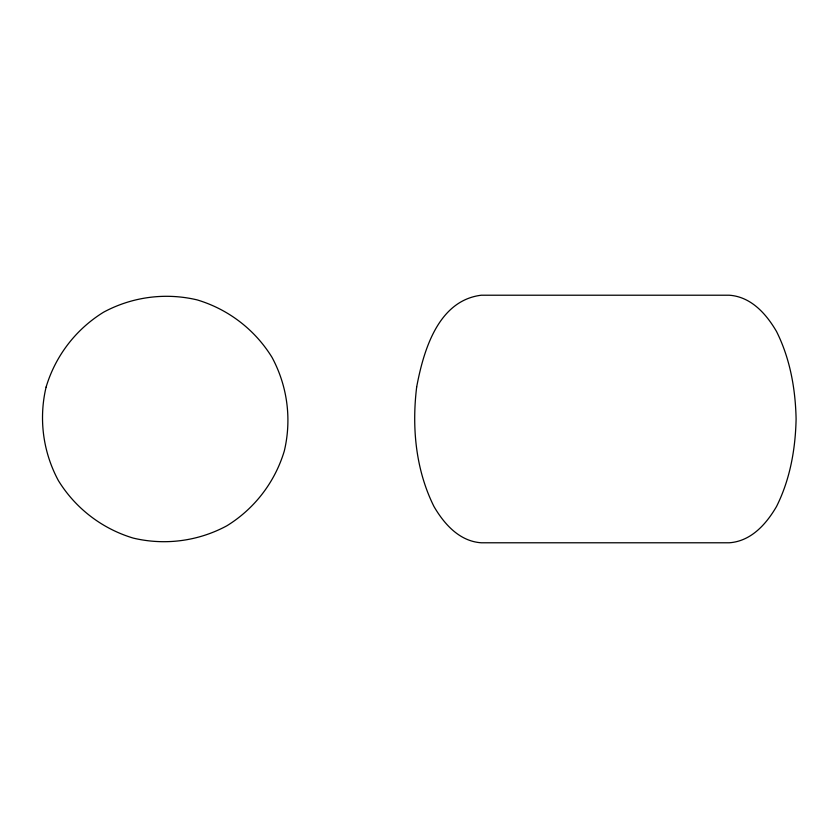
<?xml version="1.0" encoding="UTF-8"?>
<svg xmlns="http://www.w3.org/2000/svg" width="838" height="838" viewBox="0 0 838 838"><rect width="100%" height="100%" fill="white"/><g stroke="black" fill="none" stroke-linecap="round" stroke-linejoin="round"><path stroke-width="1.26" d="M416.675 386.967C411.73 427.411 415.627 469.689 433.979 506.529C444.297 524.211 459.507 541.296 481.263 542.783L729.238 542.783C750.995 541.296 766.204 524.211 776.512 506.529C790.108 479.378 795.451 449.158 796.1 419C795.451 388.842 790.108 358.622 776.512 331.471C766.204 313.789 750.995 296.704 729.238 295.217L481.263 295.217C438.075 300.538 423.473 350.682 416.675 386.967M46.1 387.083C38.59 418.749 42.968 452.007 58.419 480.656C75.504 508.362 102.121 528.778 133.294 538.111C164.96 545.622 198.229 541.243 226.868 525.793C254.574 508.708 274.99 482.101 284.323 450.917C291.834 419.251 287.455 385.993 272.004 357.344C254.92 329.638 228.313 309.222 197.129 299.889C165.463 292.378 132.205 296.757 103.556 312.207C75.849 329.292 55.434 355.899 46.1 387.083"/></g></svg>
